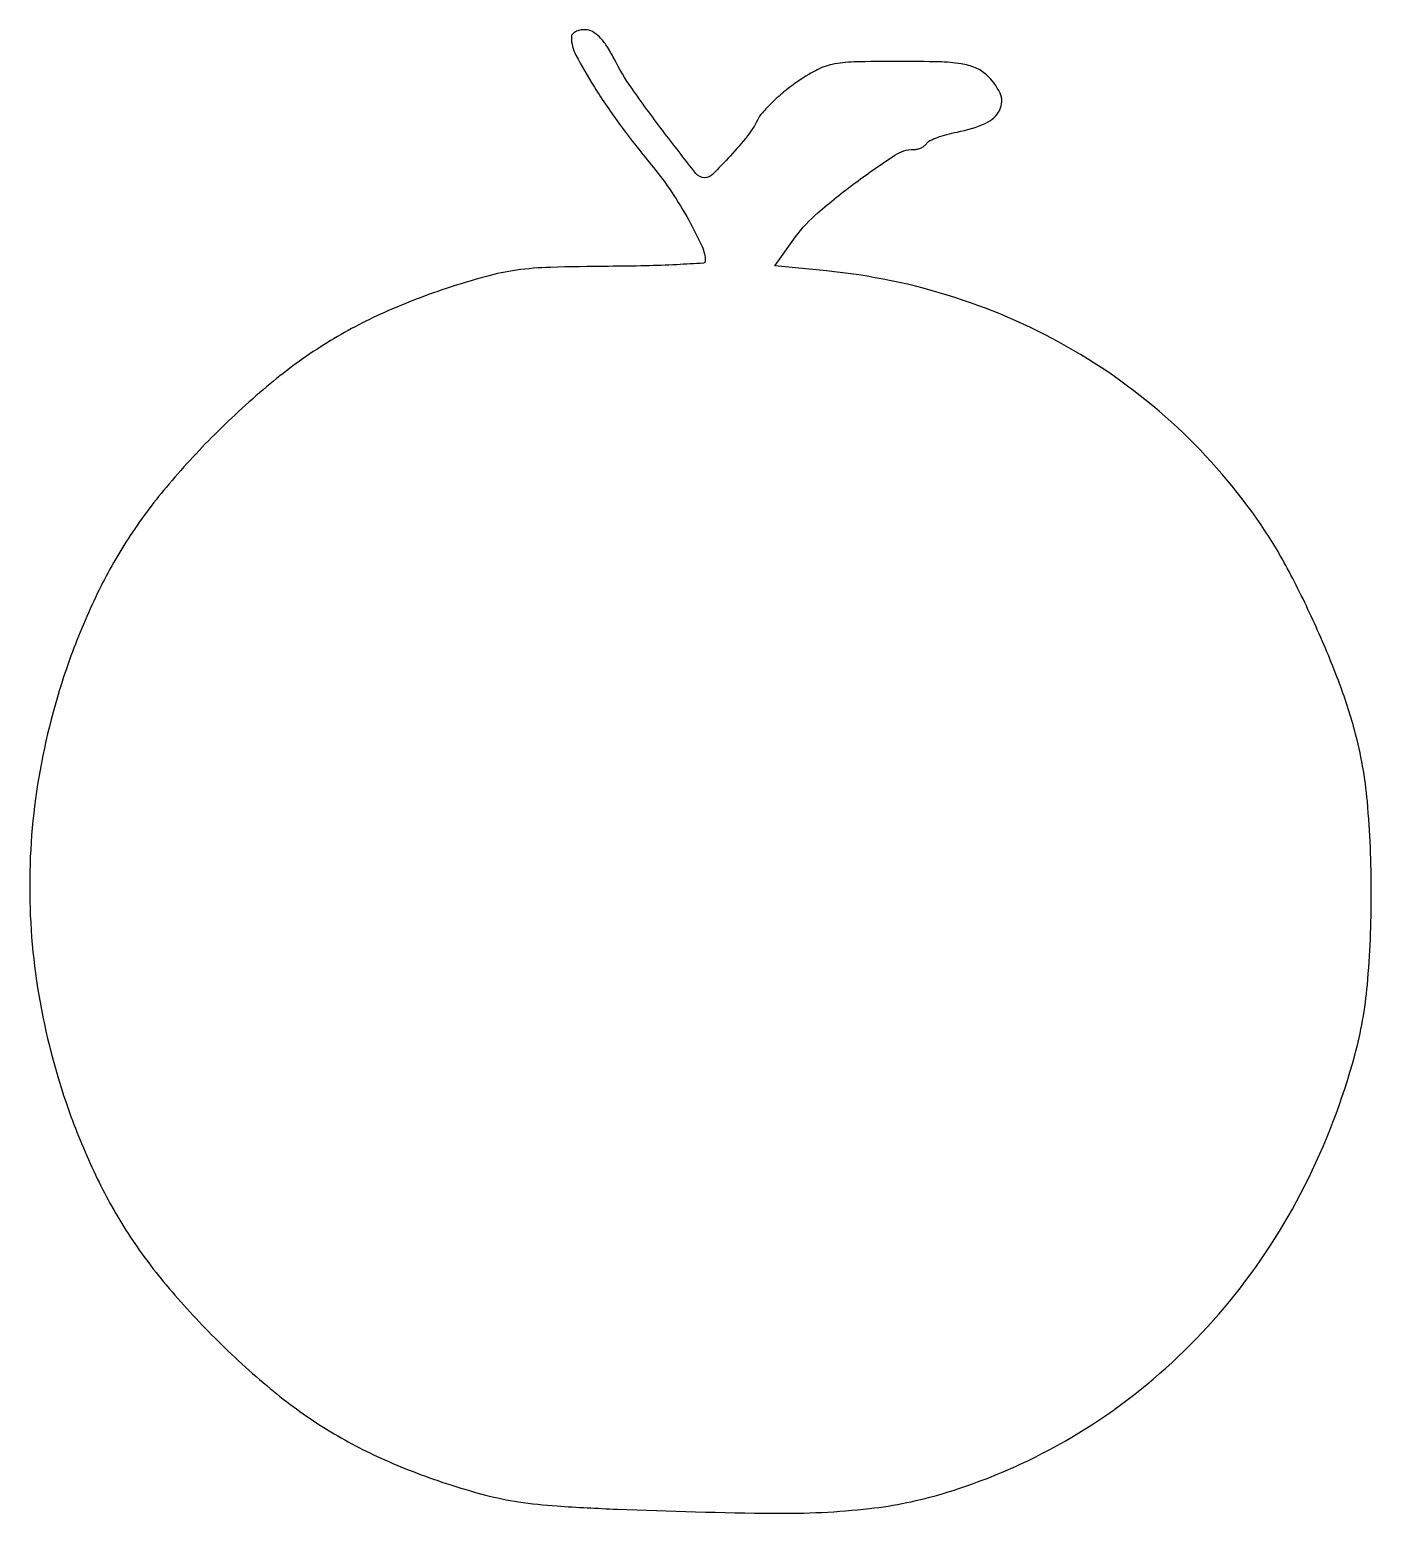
# Model space of a CAD drawing. Extents: x 0 to 190, y 1 to 211.
import ezdxf

# ---------------------------------------------------------------- set-up
doc = ezdxf.new("R2010")
doc.units = 0

msp = doc.modelspace()

# ---------------------------------------------------------------- linework, layer by layer
msp.add_lwpolyline([(77, 209.95034, 0.122121), (77.634116, 207.39279, 0.018932), (80.264942, 202.839591, 0.019208), (83.985355, 197.403866, 0.012785), (88.640071, 191.457888, -0.025742), (91.225779, 187.972542, -0.02059), (93.652644, 183.975199, -0.018293), (95.535595, 180.248823, -0.10835), (95.999738, 178.127876, -0.396896), (95.758487, 177.872044, -0.00203), (91.960567, 177.662914, -0.007125), (87.521989, 177.499952, -0.00428), (82.249738, 177.426724, 0.006086), (74.039605, 177.283017, 0.026614), (69.201982, 176.881109, 0.033052), (64.943537, 176.008195, 0.013064), (59.219825, 174.272763, 0.02645), (49.930249, 170.633232, 0.034048), (41.860308, 166.283486, 0.033026), (34.267587, 160.765397, 0.022731), (26.409202, 153.590798, 0.021743), (19.517042, 146.07166, 0.03063), (14.107783, 138.763824, 0.031489), (9.741568, 131.012748, 0.025032), (6.000594, 122.164239, 0.042869), (1.62023, 105.975244, 0.044671), (0.145371, 89.5, 0.044671), (1.62023, 73.024756, 0.042869), (6.000594, 56.835761, 0.025032), (9.741568, 47.987252, 0.031489), (14.107783, 40.236176, 0.03063), (19.517042, 32.92834, 0.021743), (26.409202, 25.409202, 0.022777), (34.289536, 18.215903, 0.033224), (41.895877, 12.694651, 0.03437), (49.962045, 8.363757, 0.02697), (59.219825, 4.771868, 0.014932), (64.814282, 3.124821, 0.026778), (69.503469, 2.160046, 0.021066), (74.967731, 1.571777, 0.005987), (83.5, 1.117907, 0.007502), (105.762824, 0.535238, 0.030544), (119.283906, 1.210587, 0.045367), (129.764434, 3.353065, 0.035032), (140.674654, 7.489035, 0.057648), (156.762454, 17.298555, 0.055605), (170.404439, 30.628285, 0.054415), (181.016295, 46.926324, 0.050845), (188.152711, 65.5, 0.044663), (189.93218, 75.508275, 0.021677), (190.495683, 88.5, 0.021677), (189.93218, 101.491725, 0.044663), (188.152711, 111.5, 0.024776), (185.81809, 118.670332, 0.015642), (182.426039, 126.792937, 0.015699), (178.57711, 134.595466, 0.027433), (174.844341, 140.759408, 0.055663), (162.944464, 154.587953, 0.055151), (148.252748, 165.499628, 0.054701), (131.413436, 173.006148, 0.053064), (113.173468, 176.779814), (105.846935, 177.5), (108.81952, 181.597845, -0.057782), (111.961532, 185.018207, -0.01865), (117.342024, 189.325398, -0.014185), (122.903204, 193.207206, -0.146287), (125.554936, 194, 0.059766), (126.10319, 194.065768, 0.050777), (126.653118, 194.26045, 0.053138), (127.122953, 194.547144, 0.09104), (127.429938, 194.886637, -0.14433), (127.860377, 195.272264, -0.022622), (128.92175, 195.719286, -0.023561), (130.258734, 196.142077, -0.018607), (131.738955, 196.476123, 0.057094), (135.730129, 197.705536, 0.172865), (137.769581, 199.625467, 0.231184), (137.814205, 201.993138, 0.100191), (135.896115, 204.595012, 0.086356), (134.325505, 205.58747, 0.059808), (132.297039, 206.15276, 0.031934), (129.170938, 206.430025, 0.006154), (123.485616, 206.5, 0.006115), (117.062977, 206.421448, 0.045131), (114.02162, 206.071188, 0.072651), (111.710885, 205.227942, 0.029333), (108.848467, 203.458746, 0.020287), (107.107548, 202.127516, 0.01953), (105.457215, 200.643308, 0.019889), (104.108299, 199.222698, 0.064402), (103.384957, 198.144972, -0.05155), (101.98321, 195.936237, -0.018604), (99.568248, 193.102114, -0.012073), (97.019588, 190.458224, -0.197404), (95.90419, 190, -0.230051), (94.665269, 190.601883, -0.003947), (89.929614, 196.723442, -0.010223), (85.561705, 202.712917, -0.034491), (83.068823, 206.865096, 0.025603), (82.024512, 208.676657, 0.051471), (80.991953, 209.96144, 0.06933), (79.975435, 210.738257, 0.129234), (78.979676, 211, 0.05105), (78.222181, 210.922457, 0.070995), (77.58153, 210.691662, 0.091072), (77.150806, 210.351001, 0.181965)], format="xyb", close=True)

doc.saveas('drawing.dxf')
